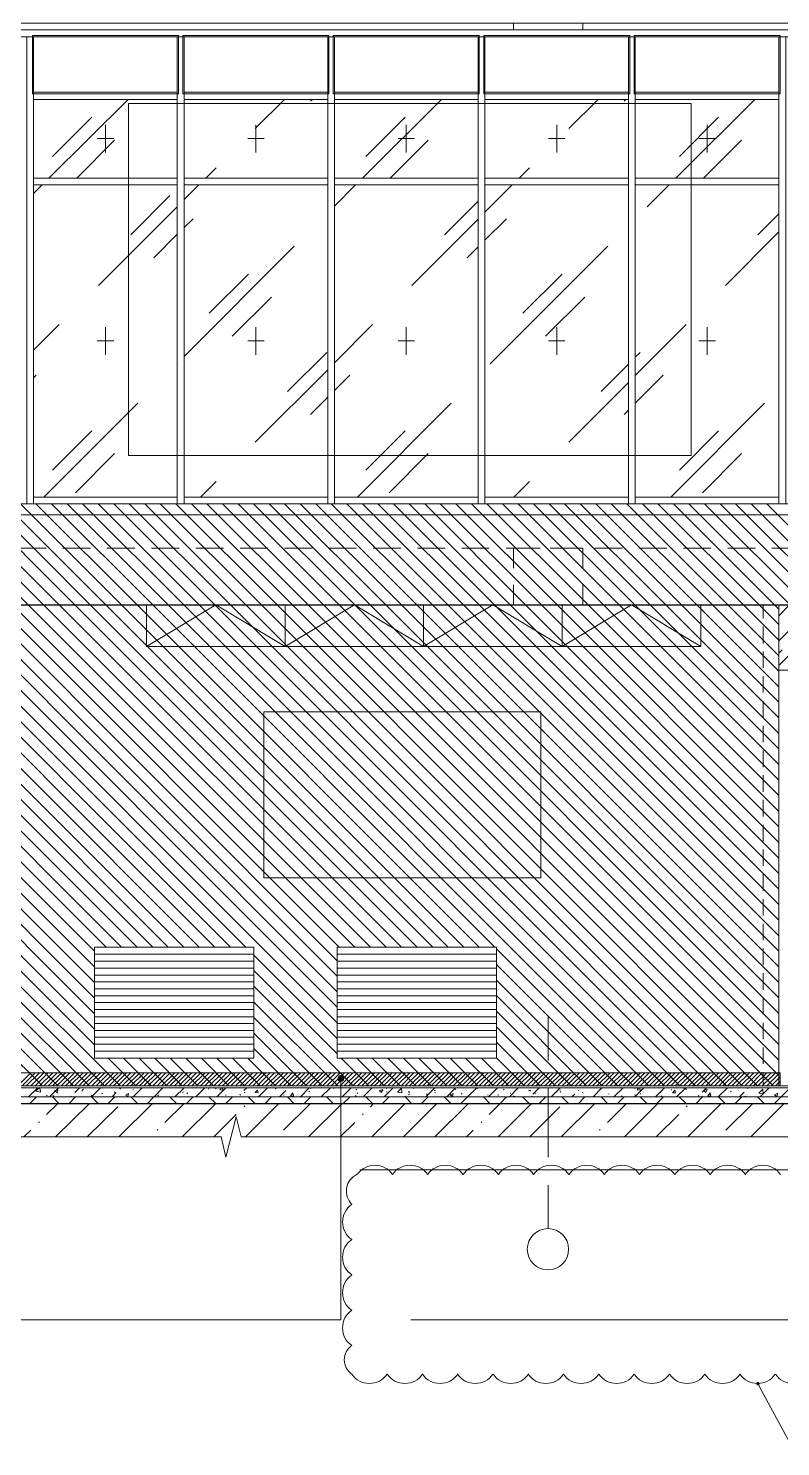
# Model space of a CAD drawing. Header units: millimetres. Extents: x -356862 to 418287, y 0 to 839748.
# Drawn here: x 345156 to 350587, y 790600 to 800837 of the extents above; entities that cross this region are included whole.
import ezdxf

# ---------------------------------------------------------------- set-up
doc = ezdxf.new("R2010")
doc.units = ezdxf.units.MM
doc.layers.add('PDF _Геометрия', color=7, linetype='Continuous', true_color=0xbababa)
doc.layers.add('PDF _Сплошная заливка', color=7, linetype='Continuous', true_color=0xf50000)

msp = doc.modelspace()

# ---------------------------------------------------------------- linework, layer by layer
at = {"layer": 'PDF _Геометрия', "color": 161, "lineweight": 9, "true_color": 0x7f9fff}
for points in [[(341520.9018, 801525.0828), (341520.9018, 800875.1836), (343508.7042, 800875.1836), (343508.7042, 797405.5264), (341520.9018, 797405.5264), (341520.9018, 796675.1836), (351991.2647, 796675.1836), (351991.2647, 798004.6191), (352061.1235, 798004.6191), (352061.1235, 800705.8288), (352061.1235, 801525.0828), (352061.1235, 804905.8288), (352061.1235, 805487.9861), (351760.5187, 805487.9861), (351760.5187, 801605.5264), (344008.3009, 801605.5264), (344008.3009, 805487.9861), (343508.7042, 805487.9861), (343508.7042, 801605.5264), (341520.9018, 801605.5264)], [(344008.3009, 800875.1836), (351760.5187, 800875.1836), (351760.5187, 797405.5264), (344008.3009, 797405.5264)], [(341408.7042, 793203.4094), (350572.9179, 793203.4094), (350572.9179, 796675.1836), (341408.7042, 796675.1836)], [(350572.9179, 796205.224), (351690.6598, 796205.224), (351690.6598, 796675.1836), (350572.9179, 796675.1836)]]:
    msp.add_lwpolyline(points, close=True, dxfattribs=at)
at = {"layer": 'PDF _Геометрия', "color": 7, "lineweight": 9}
for points in [[(351760.5187, 800875.1836), (351760.5187, 797325.0828), (351760.5187, 797405.5264), (344008.3009, 797405.5264), (344008.3009, 797325.0828), (351760.5187, 797325.0828)], [(348659.2082, 800875.1836), (348659.2082, 800826.4941)], [(349158.805, 800826.4941), (349158.805, 800875.1836)], [(348909.0066, 793387.5828), (348909.0066, 793705.1232)], [(348909.0066, 793288.0869), (348909.0066, 793288.0869)], [(348909.0066, 792688.9941), (348909.0066, 793188.5909)], [(348909.0066, 792587.3812), (348909.0066, 792587.3812)], [(348909.0066, 792172.4619), (348909.0066, 792487.8853)]]:
    msp.add_lwpolyline(points, dxfattribs=at)
at = {"layer": 'PDF _Геометрия', "color": 252, "lineweight": 5, "true_color": 0x989898}
for points in [[(345170.4985, 800826.4941), (346256.4864, 800826.4941), (347342.4743, 800826.4941), (348426.3453, 800826.4941), (349512.3332, 800826.4941), (350598.3211, 800826.4941), (351661.0227, 800826.4941), (351661.0227, 800775.6877), (350598.3211, 800775.6877), (349512.3332, 800775.6877), (348426.3453, 800775.6877), (347342.4743, 800775.6877), (346256.4864, 800775.6877), (345170.4985, 800775.6877), (344059.1074, 800775.6877), (344059.1074, 800826.4941)], [(345193.7848, 800350.1836), (345193.7848, 799729.9215), (345193.7848, 797405.5264), (345145.0953, 797405.5264), (345145.0953, 799729.9215), (345145.0953, 800350.1836), (345145.0953, 800775.6877), (345193.7848, 800775.6877)], [(346279.7727, 800350.1836), (346279.7727, 799729.9215), (346279.7727, 797405.5264), (346231.0832, 797405.5264), (346231.0832, 799729.9215), (346231.0832, 800350.1836), (346231.0832, 800775.6877), (346279.7727, 800775.6877)], [(347365.7606, 800350.1836), (347365.7606, 799729.9215), (347365.7606, 797405.5264), (347317.0711, 797405.5264), (347317.0711, 799729.9215), (347317.0711, 800350.1836), (347317.0711, 800775.6877), (347365.7606, 800775.6877)], [(348451.7485, 800350.1836), (348451.7485, 799729.9215), (348451.7485, 797405.5264), (348403.059, 797405.5264), (348403.059, 799729.9215), (348403.059, 800350.1836), (348403.059, 800775.6877), (348451.7485, 800775.6877)], [(349537.7364, 800350.1836), (349537.7364, 799729.9215), (349537.7364, 797405.5264), (349489.0469, 797405.5264), (349489.0469, 799729.9215), (349489.0469, 800350.1836), (349489.0469, 800775.6877), (349537.7364, 800775.6877)], [(350623.7243, 800350.1836), (350623.7243, 799729.9215), (350623.7243, 797405.5264), (350575.0348, 797405.5264), (350575.0348, 799729.9215), (350575.0348, 800350.1836), (350575.0348, 800775.6877), (350623.7243, 800775.6877)], [(346231.0832, 800375.5869), (346231.0832, 800324.7804), (345193.7848, 800324.7804), (345193.7848, 800375.5869)], [(347317.0711, 800375.5869), (347317.0711, 800324.7804), (346279.7727, 800324.7804), (346279.7727, 800375.5869)], [(348403.059, 800375.5869), (348403.059, 800324.7804), (347365.7606, 800324.7804), (347365.7606, 800375.5869)], [(349489.0469, 800375.5869), (349489.0469, 800324.7804), (348451.7485, 800324.7804), (348451.7485, 800375.5869)], [(350575.0348, 800375.5869), (350575.0348, 800324.7804), (349537.7364, 800324.7804), (349537.7364, 800375.5869)], [(346231.0832, 799755.3248), (346231.0832, 799706.6353), (345193.7848, 799706.6353), (345193.7848, 799755.3248)], [(347317.0711, 799755.3248), (347317.0711, 799706.6353), (346279.7727, 799706.6353), (346279.7727, 799755.3248)], [(348403.059, 799755.3248), (348403.059, 799706.6353), (347365.7606, 799706.6353), (347365.7606, 799755.3248)], [(349489.0469, 799755.3248), (349489.0469, 799706.6353), (348451.7485, 799706.6353), (348451.7485, 799755.3248)], [(350575.0348, 799755.3248), (350575.0348, 799706.6353), (349537.7364, 799706.6353), (349537.7364, 799755.3248)], [(345193.7848, 797405.5264), (345193.7848, 797454.2159), (346231.0832, 797454.2159), (346231.0832, 797405.5264)], [(346279.7727, 797405.5264), (346279.7727, 797454.2159), (347317.0711, 797454.2159), (347317.0711, 797405.5264)], [(347365.7606, 797405.5264), (347365.7606, 797454.2159), (348403.059, 797454.2159), (348403.059, 797405.5264)], [(348451.7485, 797405.5264), (348451.7485, 797454.2159), (349489.0469, 797454.2159), (349489.0469, 797405.5264)], [(349537.7364, 797405.5264), (349537.7364, 797454.2159), (350575.0348, 797454.2159), (350575.0348, 797405.5264)]]:
    msp.add_lwpolyline(points, close=True, dxfattribs=at)
at = {"layer": 'PDF _Геометрия', "color": 7, "lineweight": 5}
for points in [[(345185.3171, 800365.0022), (346239.5509, 800365.0022), (346239.5509, 800786.2724), (345185.3171, 800786.2724)], [(346271.305, 800365.0022), (347325.5388, 800365.0022), (347325.5388, 800786.2724), (346271.305, 800786.2724)], [(347357.2929, 800365.0022), (348411.5268, 800365.0022), (348411.5268, 800786.2724), (347357.2929, 800786.2724)], [(348443.2808, 800365.0022), (349497.5147, 800365.0022), (349497.5147, 800786.2724), (348443.2808, 800786.2724)], [(349529.2687, 800365.0022), (350583.5026, 800365.0022), (350583.5026, 800786.2724), (349529.2687, 800786.2724)], [(346783.6034, 794204.7199), (346783.6034, 793404.5183), (345634.1074, 793404.5183), (345634.1074, 794204.7199)], [(348534.309, 794204.7199), (347384.813, 794204.7199), (347384.813, 793404.5183), (348534.309, 793404.5183)]]:
    msp.add_lwpolyline(points, close=True, dxfattribs=at)
at = {"layer": 'PDF _Геометрия', "color": 254, "lineweight": 5, "true_color": 0xdcdcdc}
for points in [[(345303.8655, 799755.3248), (345875.438, 800324.7804)], [(346792.0711, 800113.0869), (347005.8816, 800324.7804)], [(347192.1719, 800312.0788), (347206.9905, 800324.7804)], [(347566.8695, 799755.3248), (348138.4421, 800324.7804)], [(349057.1921, 800113.0869), (349268.8856, 800324.7804)], [(349457.2929, 800312.0788), (349469.9945, 800324.7804)], [(349829.8735, 799755.3248), (350401.4461, 800324.7804)], [(345329.2687, 799911.978), (345612.938, 800195.6474)], [(347592.2727, 799911.978), (347875.9421, 800195.6474)], [(349857.3937, 799911.978), (350138.9461, 800195.6474)], [(345712.434, 800140.607), (345712.434, 799941.6151)], [(346798.4219, 800140.607), (346798.4219, 799941.6151)], [(347884.4098, 800140.607), (347884.4098, 799941.6151)], [(348970.3977, 800140.607), (348970.3977, 799941.6151)], [(350056.3856, 800140.607), (350056.3856, 799941.6151)], [(345504.9743, 799755.3248), (345778.059, 800030.5264)], [(345653.1598, 800041.1111), (345771.7082, 800041.1111)], [(346739.1477, 800041.1111), (346857.6961, 800041.1111)], [(347767.9784, 799755.3248), (348041.063, 800030.5264)], [(347825.1356, 800041.1111), (347943.684, 800041.1111)], [(348911.1235, 800041.1111), (349029.6719, 800041.1111)], [(349997.1114, 800041.1111), (350115.6598, 800041.1111)], [(350030.9824, 799755.3248), (350304.0671, 800030.5264)], [(346436.4259, 799755.3248), (346510.5187, 799829.4175)], [(348699.43, 799755.3248), (348773.5227, 799829.4175)], [(345193.7848, 799645.2441), (345255.1759, 799706.6353)], [(346279.7727, 799600.7885), (346385.6195, 799706.6353)], [(347365.7606, 799554.2159), (347518.18, 799706.6353)], [(348451.7485, 799509.7603), (348648.6235, 799706.6353)], [(349622.4138, 799547.8651), (349781.184, 799706.6353)], [(345661.6276, 798980.5264), (346231.0832, 799549.982)], [(345896.6074, 799346.7562), (346178.1598, 799630.4256)], [(348159.6114, 799346.7562), (348403.059, 799590.2038)], [(346279.7727, 799399.6796), (346345.3977, 799463.1877)], [(347924.6316, 798980.5264), (348403.059, 799458.9538)], [(348451.7485, 799308.6514), (348608.4018, 799463.1877)], [(350422.6155, 799346.7562), (350575.0348, 799499.1756)], [(346061.7284, 799181.6353), (346231.0832, 799350.9901)], [(350187.6356, 798980.5264), (350575.0348, 799367.9256)], [(346279.7727, 798468.228), (347075.7405, 799264.1957)], [(348324.7324, 799181.6353), (348403.059, 799259.9619)], [(348489.8534, 798415.3046), (349338.7445, 799264.1957)], [(346461.8292, 798781.5344), (346745.4985, 799063.0869)], [(348724.8332, 798781.5344), (349008.5026, 799063.0869)], [(346626.9501, 798616.4135), (346910.6195, 798897.9659)], [(348889.9542, 798616.4135), (349173.6235, 798897.9659)], [(345193.7848, 798514.8006), (345377.9582, 798698.974)], [(345712.434, 798679.9215), (345712.434, 798480.9296)], [(346798.4219, 798679.9215), (346798.4219, 798480.9296)], [(347365.7606, 798423.7724), (347640.9622, 798698.974)], [(347884.4098, 798679.9215), (347884.4098, 798480.9296)], [(348970.3977, 798679.9215), (348970.3977, 798480.9296)], [(349537.7364, 798330.6272), (349903.9663, 798698.974)], [(350056.3856, 798679.9215), (350056.3856, 798480.9296)], [(345653.1598, 798580.4256), (345771.7082, 798580.4256)], [(346739.1477, 798580.4256), (346857.6961, 798580.4256)], [(347825.1356, 798580.4256), (347943.684, 798580.4256)], [(348911.1235, 798580.4256), (349029.6719, 798580.4256)], [(349997.1114, 798580.4256), (350115.6598, 798580.4256)], [(347027.0509, 798216.3127), (347310.7203, 798497.8651)], [(349537.7364, 798463.9941), (349573.7243, 798497.8651)], [(345193.7848, 798313.6917), (345212.8372, 798332.7441)], [(346226.8493, 798415.3046), (346231.0832, 798419.5385)], [(346792.0711, 797850.0828), (347317.0711, 798372.9659)], [(347365.7606, 798222.6635), (347475.8413, 798332.7441)], [(349290.055, 798216.3127), (349489.0469, 798413.1877)], [(349537.7364, 798131.6353), (349738.8453, 798332.7441)], [(349057.1921, 797850.0828), (349489.0469, 798281.9377)], [(345267.8776, 797454.2159), (345945.2969, 798131.6353)], [(347192.1719, 798049.0748), (347317.0711, 798173.974)], [(347530.8816, 797454.2159), (348208.3009, 798131.6353)], [(349793.8856, 797454.2159), (350471.305, 798131.6353)], [(349457.2929, 798049.0748), (349489.0469, 798080.8288)], [(345329.2687, 797648.974), (345612.938, 797932.6433)], [(347592.2727, 797648.974), (347875.9421, 797932.6433)], [(349857.3937, 797648.974), (350138.9461, 797932.6433)], [(345496.5066, 797483.853), (345778.059, 797767.5224)], [(347759.5106, 797483.853), (348041.063, 797767.5224)], [(350022.5147, 797483.853), (350304.0671, 797767.5224)], [(346398.3211, 797454.2159), (346510.5187, 797566.4135)], [(348661.3251, 797454.2159), (348773.5227, 797566.4135)], [(350572.9179, 796596.857), (350651.2445, 796675.1836)], [(350572.9179, 796416.9175), (350831.184, 796675.1836)], [(350572.9179, 796236.978), (351011.1235, 796675.1836)], [(350572.9179, 796505.8288), (350575.0348, 796507.9457)], [(350572.9179, 796328.0062), (350598.3211, 796351.2925)]]:
    msp.add_lwpolyline(points, dxfattribs=at)
at = {"layer": 'PDF _Геометрия', "color": 252, "lineweight": 18, "true_color": 0x989898}
for points in [[(349939.9542, 797754.8207), (345879.6719, 797754.8207), (345879.6719, 800295.1433), (349939.9542, 800295.1433)], [(346008.805, 796675.1836), (348009.309, 796675.1836), (348009.309, 796374.5788), (346008.805, 796374.5788)], [(348009.309, 796675.1836), (350009.813, 796675.1836), (350009.813, 796374.5788), (348009.309, 796374.5788)], [(346855.5792, 795904.6191), (348856.0832, 795904.6191), (348856.0832, 794704.3167), (346855.5792, 794704.3167)]]:
    msp.add_lwpolyline(points, close=True, dxfattribs=at)
at = {"layer": 'PDF _Геометрия', "color": 161, "lineweight": 9, "true_color": 0x7f9fff}
for points in [[(347384.813, 793995.1433), (344704.7727, 796675.1836), (343508.7042, 797871.2522)], [(347384.813, 793882.9457), (344592.5751, 796675.1836), (343508.7042, 797759.0546)], [(347384.813, 793770.7482), (344480.3776, 796675.1836), (343508.7042, 797646.857)], [(347384.813, 793658.5506), (344368.18, 796675.1836), (343508.7042, 797534.6594)], [(345634.1074, 793611.978), (342570.9018, 796675.1836), (341842.6759, 797405.5264)], [(345634.1074, 793724.1756), (342685.2163, 796675.1836), (341954.8735, 797405.5264)], [(345634.1074, 793836.3732), (342797.4138, 796675.1836), (342067.0711, 797405.5264)], [(345634.1074, 793950.6877), (342909.6114, 796675.1836), (342179.2687, 797405.5264)], [(345634.1074, 794062.8853), (343021.809, 796675.1836), (342291.4663, 797405.5264)], [(345634.1074, 794175.0828), (343134.0066, 796675.1836), (342403.6638, 797405.5264)], [(345716.6679, 794204.7199), (343246.2042, 796675.1836), (342515.8614, 797405.5264)], [(345828.8655, 794204.7199), (343358.4018, 796675.1836), (342628.059, 797405.5264)], [(345941.063, 794204.7199), (343470.5993, 796675.1836), (342740.2566, 797405.5264)], [(346053.2606, 794204.7199), (343582.7969, 796675.1836), (342852.4542, 797405.5264)], [(346165.4582, 794204.7199), (343694.9945, 796675.1836), (342964.6518, 797405.5264)], [(346277.6558, 794204.7199), (343807.1921, 796675.1836), (343076.8493, 797405.5264)], [(346389.8534, 794204.7199), (343919.3897, 796675.1836), (343189.0469, 797405.5264)], [(346502.0509, 794204.7199), (344031.5872, 796675.1836), (343301.2445, 797405.5264)], [(346614.2485, 794204.7199), (344143.7848, 796675.1836), (343413.4421, 797405.5264)], [(346726.4461, 794204.7199), (344255.9824, 796675.1836), (343508.7042, 797422.4619)], [(347384.813, 794107.3409), (344816.9703, 796675.1836), (344086.6276, 797405.5264)], [(347399.6316, 794204.7199), (344929.1679, 796675.1836), (344198.8251, 797405.5264)], [(347511.8292, 794204.7199), (345041.3655, 796675.1836), (344311.0227, 797405.5264)], [(347626.1437, 794204.7199), (345153.563, 796675.1836), (344423.2203, 797405.5264)], [(347738.3413, 794204.7199), (345265.7606, 796675.1836), (344535.4179, 797405.5264)], [(347850.5388, 794204.7199), (345377.9582, 796675.1836), (344647.6155, 797405.5264)], [(347962.7364, 794204.7199), (345490.1558, 796675.1836), (344761.93, 797405.5264)], [(348074.934, 794204.7199), (345602.3534, 796675.1836), (344874.1276, 797405.5264)], [(348187.1316, 794204.7199), (345714.5509, 796675.1836), (344986.3251, 797405.5264)], [(348299.3292, 794204.7199), (345828.8655, 796675.1836), (345098.5227, 797405.5264)], [(348411.5268, 794204.7199), (345941.063, 796675.1836), (345210.7203, 797405.5264)], [(348523.7243, 794204.7199), (346053.2606, 796675.1836), (345322.9179, 797405.5264)], [(349635.1155, 793203.4094), (346165.4582, 796675.1836), (345435.1155, 797405.5264)], [(349747.313, 793203.4094), (346277.6558, 796675.1836), (345547.313, 797405.5264)], [(349859.5106, 793203.4094), (346389.8534, 796675.1836), (345659.5106, 797405.5264)], [(349971.7082, 793203.4094), (346502.0509, 796675.1836), (345771.7082, 797405.5264)], [(350083.9058, 793203.4094), (346614.2485, 796675.1836), (345883.9058, 797405.5264)], [(350196.1034, 793203.4094), (346726.4461, 796675.1836), (345996.1034, 797405.5264)], [(350308.3009, 793203.4094), (346838.6437, 796675.1836), (346108.3009, 797405.5264)], [(350420.4985, 793203.4094), (346950.8413, 796675.1836), (346220.4985, 797405.5264)], [(350532.6961, 793203.4094), (347063.0388, 796675.1836), (346332.6961, 797405.5264)], [(350572.9179, 793277.5022), (347175.2364, 796675.1836), (346444.8937, 797405.5264)], [(350572.9179, 793389.6998), (347287.434, 796675.1836), (346557.0913, 797405.5264)], [(350572.9179, 793501.8974), (347399.6316, 796675.1836), (346669.2888, 797405.5264)], [(350572.9179, 793614.0949), (347511.8292, 796675.1836), (346781.4864, 797405.5264)], [(350572.9179, 793726.2925), (347624.0268, 796675.1836), (346893.684, 797405.5264)], [(350572.9179, 793838.4901), (347736.2243, 796675.1836), (347005.8816, 797405.5264)], [(350572.9179, 793950.6877), (347848.4219, 796675.1836), (347118.0792, 797405.5264)], [(350572.9179, 794062.8853), (347960.6195, 796675.1836), (347230.2768, 797405.5264)], [(350572.9179, 794175.0828), (348072.8171, 796675.1836), (347342.4743, 797405.5264)], [(350572.9179, 794287.2804), (348185.0147, 796675.1836), (347454.6719, 797405.5264)], [(350572.9179, 794399.478), (348297.2122, 796675.1836), (347566.8695, 797405.5264)], [(350572.9179, 794511.6756), (348409.4098, 796675.1836), (347679.0671, 797405.5264)], [(350572.9179, 794623.8732), (348521.6074, 796675.1836), (347791.2647, 797405.5264)], [(350572.9179, 794736.0707), (348633.805, 796675.1836), (347905.5792, 797405.5264)], [(350572.9179, 794848.2683), (348746.0026, 796675.1836), (348017.7768, 797405.5264)], [(350572.9179, 794960.4659), (348860.3171, 796675.1836), (348129.9743, 797405.5264)], [(350572.9179, 795072.6635), (348972.5147, 796675.1836), (348242.1719, 797405.5264)], [(350572.9179, 795184.8611), (349084.7122, 796675.1836), (348354.3695, 797405.5264)], [(350572.9179, 795299.1756), (349196.9098, 796675.1836), (348466.5671, 797405.5264)], [(350572.9179, 795411.3732), (349309.1074, 796675.1836), (348578.7647, 797405.5264)], [(350572.9179, 795523.5707), (349421.305, 796675.1836), (348690.9622, 797405.5264)], [(350572.9179, 795635.7683), (349533.5026, 796675.1836), (348803.1598, 797405.5264)], [(350572.9179, 795747.9659), (349645.7001, 796675.1836), (348915.3574, 797405.5264)], [(350572.9179, 795860.1635), (349757.8977, 796675.1836), (349027.555, 797405.5264)], [(350572.9179, 795972.3611), (349870.0953, 796675.1836), (349139.7526, 797405.5264)], [(350572.9179, 796084.5586), (349982.2929, 796675.1836), (349251.9501, 797405.5264)], [(350572.9179, 796196.7562), (350094.4905, 796675.1836), (349364.1477, 797405.5264)], [(350572.9179, 796308.9538), (350206.688, 796675.1836), (349476.3453, 797405.5264)], [(350572.9179, 796421.1514), (350318.8856, 796675.1836), (349588.5429, 797405.5264)], [(350572.9179, 796533.349), (350431.0832, 796675.1836), (349700.7405, 797405.5264)], [(350572.9179, 796645.5465), (350543.2808, 796675.1836), (349812.938, 797405.5264)], [(350655.4784, 796675.1836), (349925.1356, 797405.5264)], [(350767.6759, 796675.1836), (350037.3332, 797405.5264)], [(350879.8735, 796675.1836), (350149.5308, 797405.5264)], [(350992.0711, 796675.1836), (350261.7284, 797405.5264)], [(351104.2687, 796675.1836), (350373.9259, 797405.5264)], [(351216.4663, 796675.1836), (350486.1235, 797405.5264)], [(345634.1074, 793499.7804), (344984.2082, 794149.6796)], [(347384.813, 793546.353), (346783.6034, 794147.5627)], [(349522.9179, 793203.4094), (348534.309, 794192.0183)], [(345818.2808, 793203.4094), (344984.2082, 794037.482)], [(347384.813, 793434.1554), (346783.6034, 794035.3651)], [(349410.7203, 793203.4094), (348534.309, 794079.8207)], [(345706.0832, 793203.4094), (344984.2082, 793925.2844)], [(347501.2445, 793203.4094), (346783.6034, 793923.1675)], [(349298.5227, 793203.4094), (348534.309, 793967.6232)], [(349186.3251, 793203.4094), (348534.309, 793855.4256)], [(345593.8856, 793203.4094), (344984.2082, 793813.0869)], [(347389.0469, 793203.4094), (346783.6034, 793808.853)], [(349074.1276, 793203.4094), (348534.309, 793743.228)], [(345481.688, 793203.4094), (344984.2082, 793700.8893)], [(347276.8493, 793203.4094), (346783.6034, 793696.6554)], [(348961.93, 793203.4094), (348534.309, 793631.0304)], [(345369.4905, 793203.4094), (344984.2082, 793588.6917)], [(347164.6518, 793203.4094), (346783.6034, 793584.4578)], [(348849.7324, 793203.4094), (348534.309, 793518.8328)], [(345257.2929, 793203.4094), (344984.2082, 793476.4941)], [(347052.4542, 793203.4094), (346783.6034, 793472.2603)], [(348737.5348, 793203.4094), (348534.309, 793406.6353)], [(345930.4784, 793203.4094), (345731.4864, 793404.5183)], [(346042.6759, 793203.4094), (345843.684, 793404.5183)], [(346154.8735, 793203.4094), (345955.8816, 793404.5183)], [(346267.0711, 793203.4094), (346068.0792, 793404.5183)], [(346379.2687, 793203.4094), (346180.2768, 793404.5183)], [(346491.4663, 793203.4094), (346292.4743, 793404.5183)], [(346603.6638, 793203.4094), (346404.6719, 793404.5183)], [(346715.8614, 793203.4094), (346516.8695, 793404.5183)], [(346828.059, 793203.4094), (346629.0671, 793404.5183)], [(346940.2566, 793203.4094), (346741.2647, 793404.5183)], [(347613.4421, 793203.4094), (347414.4501, 793404.5183)], [(347725.6397, 793203.4094), (347526.6477, 793404.5183)], [(347839.9542, 793203.4094), (347638.8453, 793404.5183)], [(347952.1518, 793203.4094), (347751.0429, 793404.5183)], [(348064.3493, 793203.4094), (347863.2405, 793404.5183)], [(348176.5469, 793203.4094), (347975.438, 793404.5183)], [(348288.7445, 793203.4094), (348087.6356, 793404.5183)], [(348400.9421, 793203.4094), (348199.8332, 793404.5183)], [(348513.1397, 793203.4094), (348312.0308, 793404.5183)], [(348625.3372, 793203.4094), (348426.3453, 793404.5183)]]:
    msp.add_lwpolyline(points, dxfattribs=at)
at = {"layer": 'PDF _Геометрия', "color": 7, "lineweight": 5}
for points in [[(345083.7042, 797085.8691), (345284.813, 797085.8691)], [(345403.3614, 797085.8691), (345604.4703, 797085.8691)], [(345723.0187, 797085.8691), (345924.1276, 797085.8691)], [(346044.7929, 797085.8691), (346243.7848, 797085.8691)], [(346364.4501, 797085.8691), (346563.4421, 797085.8691)], [(346684.1074, 797085.8691), (346885.2163, 797085.8691)], [(347003.7647, 797085.8691), (347204.8735, 797085.8691)], [(347323.4219, 797085.8691), (347524.5308, 797085.8691)], [(347645.1961, 797085.8691), (347844.188, 797085.8691)], [(347964.8534, 797085.8691), (348163.8453, 797085.8691)], [(348284.5106, 797085.8691), (348483.5026, 797085.8691)], [(348604.1679, 797085.8691), (348805.2768, 797085.8691)], [(348659.2082, 796939.8006), (348659.2082, 797085.8691), (348849.7324, 797085.8691)], [(348923.8251, 797085.8691), (349124.934, 797085.8691)], [(348970.3977, 797085.8691), (349158.805, 797085.8691), (349158.805, 796939.8006)], [(349245.5993, 797085.8691), (349444.5913, 797085.8691)], [(349565.2566, 797085.8691), (349764.2485, 797085.8691)], [(349884.9138, 797085.8691), (350083.9058, 797085.8691)], [(350204.5711, 797085.8691), (350405.68, 797085.8691)], [(350524.2284, 797085.8691), (350725.3372, 797085.8691)], [(348849.7324, 796675.1836), (348659.2082, 796675.1836), (348659.2082, 796819.1353)], [(349158.805, 796819.1353), (349158.805, 796675.1836), (348970.3977, 796675.1836)], [(351760.5187, 796675.1836), (341408.7042, 796675.1836), (341408.7042, 796624.3772)], [(350460.7203, 796577.8046), (350460.7203, 796675.1836)], [(350460.7203, 796397.8651), (350460.7203, 796518.5304)], [(350460.7203, 796220.0425), (350460.7203, 796338.5909)], [(350460.7203, 796042.2199), (350460.7203, 796160.7683)], [(350460.7203, 795862.2804), (350460.7203, 795980.8288)], [(350460.7203, 795684.4578), (350460.7203, 795803.0062)], [(350460.7203, 795504.5183), (350460.7203, 795625.1836)], [(350460.7203, 795326.6957), (350460.7203, 795445.2441)], [(350460.7203, 795148.8732), (350460.7203, 795267.4215)], [(350460.7203, 794968.9336), (350460.7203, 795087.482)], [(350460.7203, 794791.1111), (350460.7203, 794909.6594)], [(350460.7203, 794611.1715), (350460.7203, 794731.8369)], [(350460.7203, 794433.349), (350460.7203, 794551.8974)], [(350460.7203, 794255.5264), (350460.7203, 794374.0748)], [(345634.1074, 794153.9135), (346783.6034, 794153.9135)], [(347384.813, 794153.9135), (348534.309, 794153.9135)], [(350460.7203, 794075.5869), (350460.7203, 794196.2522)], [(345634.1074, 794103.107), (346783.6034, 794103.107)], [(345634.1074, 794054.4175), (346783.6034, 794054.4175)], [(347384.813, 794103.107), (348534.309, 794103.107)], [(347384.813, 794054.4175), (348534.309, 794054.4175)], [(345634.1074, 794003.6111), (346783.6034, 794003.6111)], [(345634.1074, 793954.9215), (346783.6034, 793954.9215)], [(347384.813, 794003.6111), (348534.309, 794003.6111)], [(347384.813, 793954.9215), (348534.309, 793954.9215)], [(350460.7203, 793897.7643), (350460.7203, 794016.3127)], [(345634.1074, 793904.1151), (346783.6034, 793904.1151)], [(345634.1074, 793853.3086), (346783.6034, 793853.3086)], [(347384.813, 793904.1151), (348534.309, 793904.1151)], [(347384.813, 793853.3086), (348534.309, 793853.3086)], [(350460.7203, 793719.9417), (350460.7203, 793838.4901)], [(345634.1074, 793804.6191), (346783.6034, 793804.6191)], [(345634.1074, 793753.8127), (346783.6034, 793753.8127)], [(347384.813, 793804.6191), (348534.309, 793804.6191)], [(347384.813, 793753.8127), (348534.309, 793753.8127)], [(345634.1074, 793703.0062), (346783.6034, 793703.0062)], [(345634.1074, 793654.3167), (346783.6034, 793654.3167)], [(347384.813, 793703.0062), (348534.309, 793703.0062)], [(347384.813, 793654.3167), (348534.309, 793654.3167)], [(350460.7203, 793540.0022), (350460.7203, 793658.5506)], [(345634.1074, 793603.5103), (346783.6034, 793603.5103)], [(345634.1074, 793554.8207), (346783.6034, 793554.8207)], [(347384.813, 793603.5103), (348534.309, 793603.5103)], [(347384.813, 793554.8207), (348534.309, 793554.8207)], [(345634.1074, 793504.0143), (346783.6034, 793504.0143)], [(345634.1074, 793453.2078), (346783.6034, 793453.2078)], [(347384.813, 793504.0143), (348534.309, 793504.0143)], [(347384.813, 793453.2078), (348534.309, 793453.2078)], [(350460.7203, 793362.1796), (350460.7203, 793480.728)], [(352560.7203, 793074.2764), (352560.7203, 793203.4094), (340221.1034, 793203.4094)], [(350460.7203, 793203.4094), (350460.7203, 793302.9054)], [(352560.7203, 793188.5909), (340221.1034, 793188.5909)], [(352560.7203, 793125.0828), (340221.1034, 793125.0828)], [(353104.7727, 792835.0627), (353017.9784, 792835.0627), (346692.5751, 792835.0627), (346656.5872, 792979.0143), (346582.4945, 792688.9941), (346546.5066, 792835.0627), (340221.1034, 792835.0627), (340134.309, 792835.0627)]]:
    msp.add_lwpolyline(points, dxfattribs=at)
at = {"layer": 'PDF _Геометрия', "color": 161, "lineweight": 30, "true_color": 0x7f9fff}
msp.add_lwpolyline([(341508.2001, 796675.1836), (351948.9259, 796675.1836)], dxfattribs=at)
at = {"layer": 'PDF _Геометрия', "color": 252, "lineweight": 18, "true_color": 0x989898}
for points in [[(346008.805, 796374.5788), (346508.4018, 796675.1836), (347010.1155, 796374.5788), (347509.7122, 796675.1836), (348009.309, 796374.5788), (348508.9058, 796675.1836), (349010.6195, 796374.5788), (349510.2163, 796675.1836), (350009.813, 796374.5788)], [(347010.1155, 796675.1836), (347010.1155, 796374.5788)], [(349010.6195, 796675.1836), (349010.6195, 796374.5788)]]:
    msp.add_lwpolyline(points, dxfattribs=at)
at = {"layer": 'PDF _Геометрия', "color": 251, "lineweight": 20, "true_color": 0x545454}
for points in [[(350966.6679, 796251.7965), (350966.6679, 796226.3933), (350951.8493, 792597.9659), (350858.7042, 792597.9659), (347547.8171, 792597.9659)], [(352196.6074, 793605.6272), (352190.2566, 793580.224), (351716.063, 791514.0949), (351625.0348, 791514.0949), (347916.1638, 791514.0949)], [(347412.3332, 793233.0465), (347412.3332, 793207.6433), (347412.3332, 791514.0949), (347319.188, 791514.0949), (343493.8856, 791514.0949)]]:
    msp.add_lwpolyline(points, dxfattribs=at)
at = {"layer": 'PDF _Геометрия', "color": 171, "lineweight": 20, "true_color": 0x7f7fff}
for points in [[(345634.1074, 794204.7199), (346783.6034, 794204.7199), (346783.6034, 793404.5183), (345634.1074, 793404.5183)], [(347384.813, 794204.7199), (348534.309, 794204.7199), (348534.309, 793404.5183), (347384.813, 793404.5183)]]:
    msp.add_lwpolyline(points, close=True, dxfattribs=at)
at = {"layer": 'PDF _Геометрия', "color": 84, "lineweight": 20, "true_color": 0x269900}
msp.add_lwpolyline([(341408.7042, 793203.4094), (350583.5026, 793203.4094), (350583.5026, 793298.6715), (341408.7042, 793298.6715)], close=True, dxfattribs=at)
for points in [[(345079.4703, 793203.4094), (345174.7324, 793298.6715)], [(345111.2243, 793203.4094), (345204.3695, 793298.6715)], [(345140.8614, 793203.4094), (345236.1235, 793298.6715)], [(345172.6155, 793203.4094), (345267.8776, 793298.6715)], [(345204.3695, 793203.4094), (345299.6316, 793298.6715)], [(345236.1235, 793203.4094), (345331.3856, 793298.6715)], [(345267.8776, 793203.4094), (345363.1397, 793298.6715)], [(345299.6316, 793203.4094), (345394.8937, 793298.6715)], [(345329.2687, 793203.4094), (345424.5308, 793298.6715)], [(345361.0227, 793203.4094), (345456.2848, 793298.6715)], [(345392.7768, 793203.4094), (345488.0388, 793298.6715)], [(345424.5308, 793203.4094), (345519.7929, 793298.6715)], [(345456.2848, 793203.4094), (345551.5469, 793298.6715)], [(345488.0388, 793203.4094), (345583.3009, 793298.6715)], [(345519.7929, 793203.4094), (345612.938, 793298.6715)], [(345549.43, 793203.4094), (345644.6921, 793298.6715)], [(345581.184, 793203.4094), (345676.4461, 793298.6715)], [(345612.938, 793203.4094), (345708.2001, 793298.6715)], [(345644.6921, 793203.4094), (345739.9542, 793298.6715)], [(345676.4461, 793203.4094), (345771.7082, 793298.6715)], [(345708.2001, 793203.4094), (345803.4622, 793298.6715)], [(345739.9542, 793203.4094), (345833.0993, 793298.6715)], [(345769.5913, 793203.4094), (345864.8534, 793298.6715)], [(345801.3453, 793203.4094), (345896.6074, 793298.6715)], [(345833.0993, 793203.4094), (345928.3614, 793298.6715)], [(345864.8534, 793203.4094), (345960.1155, 793298.6715)], [(345896.6074, 793203.4094), (345991.8695, 793298.6715)], [(345928.3614, 793203.4094), (346023.6235, 793298.6715)], [(345957.9985, 793203.4094), (346053.2606, 793298.6715)], [(345989.7526, 793203.4094), (346085.0147, 793298.6715)], [(346021.5066, 793203.4094), (346116.7687, 793298.6715)], [(346053.2606, 793203.4094), (346148.5227, 793298.6715)], [(346085.0147, 793203.4094), (346180.2768, 793298.6715)], [(346116.7687, 793203.4094), (346212.0308, 793298.6715)], [(346148.5227, 793203.4094), (346241.6679, 793298.6715)], [(346178.1598, 793203.4094), (346273.4219, 793298.6715)], [(346209.9138, 793203.4094), (346305.1759, 793298.6715)], [(346241.6679, 793203.4094), (346336.93, 793298.6715)], [(346273.4219, 793203.4094), (346368.684, 793298.6715)], [(346305.1759, 793203.4094), (346400.438, 793298.6715)], [(346336.93, 793203.4094), (346432.1921, 793298.6715)], [(346368.684, 793203.4094), (346461.8292, 793298.6715)], [(346398.3211, 793203.4094), (346493.5832, 793298.6715)], [(346430.0751, 793203.4094), (346525.3372, 793298.6715)], [(346461.8292, 793203.4094), (346557.0913, 793298.6715)], [(346493.5832, 793203.4094), (346588.8453, 793298.6715)], [(346525.3372, 793203.4094), (346620.5993, 793298.6715)], [(346557.0913, 793203.4094), (346652.3534, 793298.6715)], [(346586.7284, 793203.4094), (346681.9905, 793298.6715)], [(346618.4824, 793203.4094), (346713.7445, 793298.6715)], [(346650.2364, 793203.4094), (346745.4985, 793298.6715)], [(346681.9905, 793203.4094), (346777.2526, 793298.6715)], [(346713.7445, 793203.4094), (346809.0066, 793298.6715)], [(346745.4985, 793203.4094), (346840.7606, 793298.6715)], [(346777.2526, 793203.4094), (346870.3977, 793298.6715)], [(346806.8897, 793203.4094), (346902.1518, 793298.6715)], [(346838.6437, 793203.4094), (346933.9058, 793298.6715)], [(346870.3977, 793203.4094), (346965.6598, 793298.6715)], [(346902.1518, 793203.4094), (346997.4138, 793298.6715)], [(346933.9058, 793203.4094), (347029.1679, 793298.6715)], [(346965.6598, 793203.4094), (347060.9219, 793298.6715)], [(346997.4138, 793203.4094), (347090.559, 793298.6715)], [(347027.0509, 793203.4094), (347122.313, 793298.6715)], [(347058.805, 793203.4094), (347154.0671, 793298.6715)], [(347090.559, 793203.4094), (347185.8211, 793298.6715)], [(347122.313, 793203.4094), (347217.5751, 793298.6715)], [(347154.0671, 793203.4094), (347249.3292, 793298.6715)], [(347185.8211, 793203.4094), (347281.0832, 793298.6715)], [(347215.4582, 793203.4094), (347310.7203, 793298.6715)], [(347247.2122, 793203.4094), (347342.4743, 793298.6715)], [(347278.9663, 793203.4094), (347374.2284, 793298.6715)], [(347310.7203, 793203.4094), (347405.9824, 793298.6715)], [(347342.4743, 793203.4094), (347437.7364, 793298.6715)], [(347374.2284, 793203.4094), (347469.4905, 793298.6715)], [(347405.9824, 793203.4094), (347499.1276, 793298.6715)], [(347435.6195, 793203.4094), (347530.8816, 793298.6715)], [(347467.3735, 793203.4094), (347562.6356, 793298.6715)], [(347499.1276, 793203.4094), (347594.3897, 793298.6715)], [(347530.8816, 793203.4094), (347626.1437, 793298.6715)], [(347562.6356, 793203.4094), (347657.8977, 793298.6715)], [(347594.3897, 793203.4094), (347689.6518, 793298.6715)], [(347626.1437, 793203.4094), (347719.2888, 793298.6715)], [(347655.7808, 793203.4094), (347751.0429, 793298.6715)], [(347687.5348, 793203.4094), (347782.7969, 793298.6715)], [(347719.2888, 793203.4094), (347814.5509, 793298.6715)], [(347751.0429, 793203.4094), (347846.305, 793298.6715)], [(347782.7969, 793203.4094), (347878.059, 793298.6715)], [(347814.5509, 793203.4094), (347909.813, 793298.6715)], [(347846.305, 793203.4094), (347939.4501, 793298.6715)], [(347875.9421, 793203.4094), (347971.2042, 793298.6715)], [(347907.6961, 793203.4094), (348002.9582, 793298.6715)], [(347939.4501, 793203.4094), (348034.7122, 793298.6715)], [(347971.2042, 793203.4094), (348066.4663, 793298.6715)], [(348002.9582, 793203.4094), (348098.2203, 793298.6715)], [(348034.7122, 793203.4094), (348127.8574, 793298.6715)], [(348064.3493, 793203.4094), (348159.6114, 793298.6715)], [(348096.1034, 793203.4094), (348191.3655, 793298.6715)], [(348127.8574, 793203.4094), (348223.1195, 793298.6715)], [(348159.6114, 793203.4094), (348254.8735, 793298.6715)], [(348191.3655, 793203.4094), (348286.6276, 793298.6715)], [(348223.1195, 793203.4094), (348318.3816, 793298.6715)], [(348254.8735, 793203.4094), (348348.0187, 793298.6715)], [(348284.5106, 793203.4094), (348379.7727, 793298.6715)], [(348316.2647, 793203.4094), (348411.5268, 793298.6715)], [(348348.0187, 793203.4094), (348443.2808, 793298.6715)], [(348379.7727, 793203.4094), (348475.0348, 793298.6715)], [(348411.5268, 793203.4094), (348506.7888, 793298.6715)], [(348443.2808, 793203.4094), (348538.5429, 793298.6715)], [(348475.0348, 793203.4094), (348568.18, 793298.6715)], [(348504.6719, 793203.4094), (348599.934, 793298.6715)], [(348536.4259, 793203.4094), (348631.688, 793298.6715)], [(348568.18, 793203.4094), (348663.4421, 793298.6715)], [(348599.934, 793203.4094), (348695.1961, 793298.6715)], [(348631.688, 793203.4094), (348726.9501, 793298.6715)], [(348663.4421, 793203.4094), (348756.5872, 793298.6715)], [(348693.0792, 793203.4094), (348788.3413, 793298.6715)], [(348724.8332, 793203.4094), (348820.0953, 793298.6715)], [(348756.5872, 793203.4094), (348851.8493, 793298.6715)], [(348788.3413, 793203.4094), (348883.6034, 793298.6715)], [(348820.0953, 793203.4094), (348915.3574, 793298.6715)], [(348851.8493, 793203.4094), (348947.1114, 793298.6715)], [(348883.6034, 793203.4094), (348976.7485, 793298.6715)], [(348913.2405, 793203.4094), (349008.5026, 793298.6715)], [(348944.9945, 793203.4094), (349040.2566, 793298.6715)], [(348976.7485, 793203.4094), (349072.0106, 793298.6715)], [(349008.5026, 793203.4094), (349103.7647, 793298.6715)], [(349040.2566, 793203.4094), (349135.5187, 793298.6715)], [(349072.0106, 793203.4094), (349167.2727, 793298.6715)], [(349103.7647, 793203.4094), (349196.9098, 793298.6715)], [(349133.4018, 793203.4094), (349228.6638, 793298.6715)], [(349165.1558, 793203.4094), (349260.4179, 793298.6715)], [(349196.9098, 793203.4094), (349292.1719, 793298.6715)], [(349228.6638, 793203.4094), (349323.9259, 793298.6715)], [(349260.4179, 793203.4094), (349355.68, 793298.6715)], [(349292.1719, 793203.4094), (349385.3171, 793298.6715)], [(349321.809, 793203.4094), (349417.0711, 793298.6715)], [(349353.563, 793203.4094), (349448.8251, 793298.6715)], [(349385.3171, 793203.4094), (349480.5792, 793298.6715)], [(349417.0711, 793203.4094), (349512.3332, 793298.6715)], [(349448.8251, 793203.4094), (349544.0872, 793298.6715)], [(349480.5792, 793203.4094), (349575.8413, 793298.6715)], [(349512.3332, 793203.4094), (349605.4784, 793298.6715)], [(349541.9703, 793203.4094), (349637.2324, 793298.6715)], [(349573.7243, 793203.4094), (349668.9864, 793298.6715)], [(349605.4784, 793203.4094), (349700.7405, 793298.6715)], [(349637.2324, 793203.4094), (349732.4945, 793298.6715)], [(349668.9864, 793203.4094), (349764.2485, 793298.6715)], [(349700.7405, 793203.4094), (349796.0026, 793298.6715)], [(349732.4945, 793203.4094), (349825.6397, 793298.6715)], [(349762.1316, 793203.4094), (349857.3937, 793298.6715)], [(349793.8856, 793203.4094), (349889.1477, 793298.6715)], [(349825.6397, 793203.4094), (349920.9018, 793298.6715)], [(349857.3937, 793203.4094), (349952.6558, 793298.6715)], [(349889.1477, 793203.4094), (349984.4098, 793298.6715)], [(349920.9018, 793203.4094), (350016.1638, 793298.6715)], [(349950.5388, 793203.4094), (350045.8009, 793298.6715)], [(349982.2929, 793203.4094), (350077.555, 793298.6715)], [(350014.0469, 793203.4094), (350109.309, 793298.6715)], [(350045.8009, 793203.4094), (350141.063, 793298.6715)], [(350077.555, 793203.4094), (350172.8171, 793298.6715)], [(350109.309, 793203.4094), (350204.5711, 793298.6715)], [(350141.063, 793203.4094), (350234.2082, 793298.6715)], [(350170.7001, 793203.4094), (350265.9622, 793298.6715)], [(350202.4542, 793203.4094), (350297.7163, 793298.6715)], [(350234.2082, 793203.4094), (350329.4703, 793298.6715)], [(350265.9622, 793203.4094), (350361.2243, 793298.6715)], [(350297.7163, 793203.4094), (350392.9784, 793298.6715)], [(350329.4703, 793203.4094), (350424.7324, 793298.6715)], [(350361.2243, 793203.4094), (350454.3695, 793298.6715)], [(350390.8614, 793203.4094), (350486.1235, 793298.6715)], [(350422.6155, 793203.4094), (350517.8776, 793298.6715)], [(350454.3695, 793203.4094), (350549.6316, 793298.6715)], [(350486.1235, 793203.4094), (350581.3856, 793298.6715)], [(350517.8776, 793203.4094), (350583.5026, 793269.0344)], [(350549.6316, 793203.4094), (350583.5026, 793237.2804)], [(350579.2687, 793203.4094), (350583.5026, 793207.6433)]]:
    msp.add_lwpolyline(points, dxfattribs=at)
at = {"layer": 'PDF _Геометрия', "color": 8, "lineweight": 9, "true_color": 0x808080}
for points in [[(345157.7969, 793125.0828), (345223.4219, 793188.5909)], [(345164.1477, 793074.2764), (345214.9542, 793125.0828)], [(345181.0832, 793125.0828), (345185.3171, 793127.1998)], [(345238.2405, 793188.5909), (345242.4743, 793158.9538), (345210.7203, 793165.3046), (345234.0066, 793188.5909)], [(345286.93, 793135.6675), (345291.1638, 793131.4336)], [(345308.0993, 793125.0828), (345373.7243, 793188.5909)], [(345377.9582, 793074.2764), (345329.2687, 793125.0828)], [(345333.5026, 793133.5506), (345339.8534, 793129.3167)], [(345363.1397, 793154.7199), (345344.0872, 793167.4215), (345369.4905, 793175.8893), (345361.0227, 793154.7199)], [(345365.2566, 793150.4861), (345369.4905, 793154.7199)], [(345447.8171, 793074.2764), (345496.5066, 793125.0828)], [(345460.5187, 793125.0828), (345464.7526, 793129.3167)], [(345477.4542, 793127.1998), (345479.5711, 793125.0828)], [(345490.1558, 793154.7199), (345524.0268, 793188.5909)], [(345540.9622, 793169.5385), (345547.313, 793165.3046)], [(345547.313, 793175.8893), (345553.6638, 793180.1232)], [(345606.5872, 793125.0828), (345617.1719, 793135.6675), (345619.2888, 793125.0828)], [(345661.6276, 793074.2764), (345610.8211, 793125.0828), (345676.4461, 793188.5909)], [(345684.9138, 793146.2522), (345693.3816, 793148.3691)], [(345729.3695, 793074.2764), (345780.1759, 793125.0828)], [(345761.1235, 793125.0828), (345790.7606, 793154.7199)], [(345775.9421, 793158.9538), (345782.2929, 793158.9538)], [(345816.1638, 793180.1232), (345820.3977, 793184.357)], [(345945.2969, 793074.2764), (345894.4905, 793125.0828)], [(345909.309, 793175.8893), (345915.6598, 793175.8893)], [(345911.4259, 793125.0828), (345977.0509, 793188.5909)], [(346013.0388, 793074.2764), (346061.7284, 793125.0828)], [(346063.8453, 793125.0828), (346127.3534, 793188.5909)], [(346089.2485, 793131.4336), (346095.5993, 793135.6675)], [(346226.8493, 793074.2764), (346178.1598, 793125.0828)], [(346214.1477, 793125.0828), (346279.7727, 793188.5909)], [(346269.188, 793154.7199), (346275.5388, 793158.9538)], [(346294.5913, 793074.2764), (346345.3977, 793125.0828)], [(346298.8251, 793152.603), (346305.1759, 793146.2522)], [(346364.4501, 793125.0828), (346430.0751, 793188.5909)], [(346455.4784, 793180.1232), (346459.7122, 793184.357)], [(346510.5187, 793074.2764), (346459.7122, 793125.0828)], [(346489.3493, 793125.0828), (346495.7001, 793125.0828)], [(346506.2848, 793186.474), (346512.6356, 793182.2401)], [(346516.8695, 793125.0828), (346580.3776, 793188.5909)], [(346557.0913, 793188.5909), (346559.2082, 793173.7724), (346538.0388, 793175.8893), (346550.7405, 793188.5909)], [(346578.2606, 793135.6675), (346584.6114, 793137.7844)], [(346578.2606, 793074.2764), (346629.0671, 793125.0828)], [(346681.9905, 793137.7844), (346686.2243, 793144.1353)], [(346711.6276, 793169.5385), (346732.7969, 793188.5909)], [(346713.7445, 793154.7199), (346720.0953, 793154.7199)], [(346794.188, 793074.2764), (346743.3816, 793125.0828)], [(346817.4743, 793125.0828), (346883.0993, 793188.5909)], [(346861.93, 793074.2764), (346910.6195, 793125.0828)], [(346938.1397, 793182.2401), (346944.4905, 793184.357)], [(346967.7768, 793125.0828), (347014.3493, 793169.5385)], [(346997.4138, 793135.6675), (347001.6477, 793139.9014)], [(347075.7405, 793074.2764), (347027.0509, 793125.0828)], [(347120.1961, 793125.0828), (347183.7042, 793188.5909)], [(347143.4824, 793074.2764), (347194.2888, 793125.0828)], [(347179.4703, 793161.0707), (347185.8211, 793165.3046)], [(347187.938, 793188.5909), (347194.2888, 793184.357), (347196.4058, 793188.5909)], [(347270.4985, 793125.0828), (347336.1235, 793188.5909)], [(347359.4098, 793074.2764), (347308.6034, 793125.0828)], [(347317.0711, 793125.0828), (347321.305, 793129.3167), (347321.305, 793125.0828)], [(347331.8897, 793188.5909), (347336.1235, 793184.357)], [(347359.4098, 793184.357), (347365.7606, 793188.5909)], [(347420.8009, 793125.0828), (347486.4259, 793188.5909)], [(347427.1518, 793074.2764), (347477.9582, 793125.0828)], [(347516.063, 793131.4336), (347522.4138, 793131.4336)], [(347520.2969, 793180.1232), (347526.6477, 793175.8893)], [(347528.7647, 793152.603), (347535.1155, 793148.3691)], [(347577.4542, 793129.3167), (347636.7284, 793188.5909)], [(347643.0792, 793074.2764), (347592.2727, 793125.0828)], [(347706.5872, 793156.8369), (347687.5348, 793167.4215), (347712.938, 793178.0062), (347704.4703, 793156.8369)], [(347710.8211, 793171.6554), (347717.1719, 793167.4215)], [(347710.8211, 793074.2764), (347759.5106, 793125.0828)], [(347723.5227, 793125.0828), (347789.1477, 793188.5909)], [(347736.2243, 793188.5909), (347742.5751, 793184.357)], [(347740.4582, 793161.0707), (347746.809, 793161.0707)], [(347850.5388, 793152.603), (347820.9018, 793158.9538), (347848.4219, 793186.474), (347852.6558, 793152.603)], [(347829.3695, 793173.7724), (347835.7203, 793173.7724)], [(347873.8251, 793125.0828), (347878.059, 793129.3167)], [(347924.6316, 793074.2764), (347875.9421, 793125.0828)], [(347901.3453, 793163.1877), (347905.5792, 793158.9538)], [(347901.3453, 793139.9014), (347907.6961, 793144.1353)], [(347903.4622, 793154.7199), (347909.813, 793158.9538)], [(347933.0993, 793184.357), (347939.4501, 793188.5909)], [(347992.3735, 793074.2764), (348043.18, 793125.0828)], [(348024.1276, 793125.0828), (348089.7526, 793188.5909)], [(348030.4784, 793146.2522), (348034.7122, 793142.0183)], [(348087.6356, 793167.4215), (348091.8695, 793171.6554)], [(348089.7526, 793154.7199), (348096.1034, 793152.603)], [(348208.3009, 793074.2764), (348157.4945, 793125.0828)], [(348176.5469, 793125.0828), (348235.8211, 793184.357)], [(348223.1195, 793125.0828), (348227.3534, 793127.1998), (348227.3534, 793125.0828)], [(348237.938, 793182.2401), (348242.1719, 793178.0062)], [(348276.0429, 793074.2764), (348326.8493, 793125.0828), (348392.4743, 793188.5909)], [(348280.2768, 793148.3691), (348286.6276, 793144.1353)], [(348394.5913, 793186.474), (348400.9421, 793184.357)], [(348489.8534, 793074.2764), (348441.1638, 793125.0828)], [(348470.8009, 793139.9014), (348475.0348, 793135.6675)], [(348477.1518, 793125.0828), (348542.7768, 793188.5909)], [(348481.3856, 792995.9498), (348559.7122, 793074.2764), (348608.4018, 793125.0828)], [(348542.7768, 793137.7844), (348551.2445, 793139.9014)], [(348585.1155, 793180.1232), (348591.4663, 793175.8893)], [(348629.5711, 793125.0828), (348693.0792, 793188.5909)], [(348631.688, 793125.0828), (348633.805, 793127.1998)], [(348633.805, 793150.4861), (348640.1558, 793150.4861)], [(348659.2082, 793131.4336), (348665.559, 793127.1998)], [(348773.5227, 793074.2764), (348722.7163, 793125.0828)], [(348767.1719, 793167.4215), (348773.5227, 793169.5385)], [(348775.6397, 793171.6554), (348779.8735, 793167.4215)], [(348788.3413, 793129.3167), (348792.5751, 793125.0828)], [(348798.9259, 793144.1353), (348843.3816, 793188.5909)], [(348811.6276, 793148.3691), (348817.9784, 793152.603)], [(348841.2647, 793074.2764), (348892.0711, 793125.0828)], [(348930.1759, 793125.0828), (348995.8009, 793188.5909)], [(348964.0469, 793163.1877), (348970.3977, 793158.9538)], [(348991.5671, 793171.6554), (348997.9179, 793175.8893)], [(348995.8009, 793163.1877), (349000.0348, 793158.9538)], [(349057.1921, 793074.2764), (349006.3856, 793125.0828)], [(349080.4784, 793125.0828), (349101.6477, 793144.1353)], [(349124.934, 793074.2764), (349173.6235, 793125.0828)], [(349127.0509, 793169.5385), (349131.2848, 793173.7724)], [(349154.5711, 793154.7199), (349160.9219, 793152.603)], [(349232.8977, 793125.0828), (349296.4058, 793188.5909)], [(349338.7445, 793074.2764), (349290.055, 793125.0828)], [(349345.0953, 793146.2522), (349349.3292, 793144.1353)], [(349383.2001, 793125.0828), (349448.8251, 793188.5909)], [(349406.4864, 793074.2764), (349457.2929, 793125.0828)], [(349436.1235, 793129.3167), (349442.4743, 793129.3167)], [(349531.3856, 793188.5909), (349537.7364, 793184.357), (349539.8534, 793188.5909)], [(349533.5026, 793125.0828), (349599.1276, 793188.5909)], [(349533.5026, 793139.9014), (349539.8534, 793135.6675)], [(349533.5026, 793127.1998), (349539.8534, 793131.4336)], [(349569.4905, 793188.5909), (349571.6074, 793173.7724), (349550.438, 793175.8893), (349561.0227, 793188.5909)], [(349571.6074, 793146.2522), (349577.9582, 793146.2522)], [(349622.4138, 793074.2764), (349571.6074, 793125.0828)], [(349683.805, 793125.0828), (349749.43, 793188.5909)], [(349690.1558, 793074.2764), (349740.9622, 793125.0828)], [(349719.7929, 793154.7199), (349724.0268, 793158.9538)], [(349724.0268, 793131.4336), (349730.3776, 793127.1998)], [(349796.0026, 793175.8893), (349802.3534, 793175.8893)], [(349836.2243, 793125.0828), (349901.8493, 793188.5909)], [(349906.0832, 793074.2764), (349855.2768, 793125.0828)], [(349884.9138, 793186.474), (349891.2647, 793188.5909)], [(349901.8493, 793178.0062), (349906.0832, 793182.2401)], [(349973.8251, 793074.2764), (350022.5147, 793125.0828), (350018.2808, 793129.3167)], [(349990.7606, 793129.3167), (349997.1114, 793133.5506)], [(350020.3977, 793158.9538), (350052.1518, 793188.5909)], [(350136.8292, 793125.0828), (350202.4542, 793188.5909)], [(350187.6356, 793074.2764), (350138.9461, 793125.0828)], [(350225.7405, 793165.3046), (350229.9743, 793161.0707)], [(350255.3776, 793074.2764), (350306.184, 793125.0828)], [(350289.2485, 793125.0828), (350323.1195, 793158.9538)], [(350329.4703, 793125.0828), (350333.7042, 793129.3167), (350333.7042, 793125.0828)], [(350348.5227, 793184.357), (350352.7566, 793188.5909)], [(350376.0429, 793125.0828), (350380.2768, 793125.0828)], [(350471.305, 793074.2764), (350420.4985, 793125.0828)], [(350439.5509, 793125.0828), (350505.1759, 793188.5909)], [(350443.7848, 793135.6675), (350450.1356, 793139.9014)], [(350539.0469, 793074.2764), (350589.8534, 793125.0828), (350655.4784, 793188.5909)], [(345286.93, 792995.9498), (345365.2566, 793074.2764)], [(345352.555, 792835.0627), (345593.8856, 793074.2764)], [(345581.184, 792835.0627), (345801.3453, 793053.107)], [(345809.813, 792835.0627), (346049.0268, 793074.2764)], [(346142.1719, 792938.7925), (346277.6558, 793074.2764)], [(346264.9542, 792835.0627), (346506.2848, 793074.2764)], [(346713.7445, 793053.107), (346717.9784, 793059.4578)], [(346722.2122, 792835.0627), (346961.4259, 793074.2764)], [(346997.4138, 792883.7522), (347190.055, 793074.2764)], [(347177.3534, 792835.0627), (347418.684, 793074.2764)], [(347568.9864, 792995.9498), (347573.2203, 793002.3006)], [(347626.1437, 793053.107), (347645.1961, 793074.2764)], [(347634.6114, 792835.0627), (347873.8251, 793074.2764)], [(347863.2405, 792835.0627), (348102.4542, 793074.2764)], [(348089.7526, 792835.0627), (348331.0832, 793074.2764)], [(348547.0106, 792835.0627), (348786.2243, 793074.2764)], [(348775.6397, 792835.0627), (348993.684, 793053.107)], [(349002.1518, 792835.0627), (349243.4824, 793074.2764)], [(349336.6276, 792938.7925), (349472.1114, 793074.2764)], [(349459.4098, 792835.0627), (349698.6235, 793074.2764)], [(349908.2001, 793053.107), (349912.434, 793059.4578)], [(349916.6679, 792835.0627), (350155.8816, 793074.2764)], [(350191.8695, 792883.7522), (350384.5106, 793074.2764)], [(350371.809, 792835.0627), (350611.0227, 793074.2764)], [(345229.7727, 792938.7925), (345236.1235, 792945.1433)], [(346493.5832, 792835.0627), (346656.5872, 792995.9498)], [(347405.9824, 792835.0627), (347511.8292, 792938.7925)], [(348424.2284, 792938.7925), (348428.4622, 792945.1433)], [(349688.0388, 792835.0627), (349851.0429, 792995.9498)], [(345123.9259, 792835.0627), (345172.6155, 792883.7522)], [(346085.0147, 792883.7522), (346091.3655, 792887.9861)], [(348318.3816, 792835.0627), (348367.0711, 792883.7522)], [(349279.4703, 792883.7522), (349283.7042, 792887.9861)]]:
    msp.add_lwpolyline(points, dxfattribs=at)
for points in [[(345879.6719, 793148.3691), (345873.3211, 793127.1998), (345856.3856, 793137.7844)], [(346811.1235, 793173.7724), (346815.3574, 793152.603), (346794.188, 793154.7199)], [(347065.1558, 793152.603), (347069.3897, 793129.3167), (347048.2203, 793131.4336)], [(348223.1195, 793148.3691), (348216.7687, 793127.1998), (348199.8332, 793139.9014)], [(349823.5227, 793173.7724), (349827.7566, 793152.603), (349806.5872, 793152.603)], [(350056.3856, 793178.0062), (350047.9179, 793156.8369), (350030.9824, 793169.5385)], [(350077.555, 793152.603), (350081.7888, 793129.3167), (350060.6195, 793131.4336)], [(350428.9663, 793150.4861), (350458.6034, 793180.1232), (350460.7203, 793146.2522)], [(350566.5671, 793150.4861), (350560.2163, 793127.1998), (350543.2808, 793139.9014)]]:
    msp.add_lwpolyline(points, close=True, dxfattribs=at)
at = {"layer": 'PDF _Геометрия', "color": 7, "lineweight": 30}
msp.add_lwpolyline([(352560.7203, 792835.0627), (352560.7203, 793074.2764), (340221.1034, 793074.2764)], dxfattribs=at)
at = {"layer": 'PDF _Геометрия', "color": 1, "lineweight": 20}
for points in [[(347529.342, 792565.3403, 0.5205704337), (347490.8279, 792348.5037, 0.5205399917), (347490.3977, 792093.6994)], [(347490.3977, 791584.3573, 0.5205399917), (347490.3977, 791329.4534, 0.520539899), (347490.4624, 791122.9754)]]:
    msp.add_lwpolyline(points, format="xyb", dxfattribs=at)
msp.add_lwpolyline([(350428.9663, 791044.1353), (350435.3171, 791031.4336), (350668.18, 790599.5788), (350917.9784, 790599.5788), (351216.4663, 790599.5788)], dxfattribs=at)
at = {"layer": 'PDF _Геометрия', "color": 7, "lineweight": 20}
msp.add_circle((348907.021, 792024.2678), 149.2439, dxfattribs=at)
at = {"layer": 'PDF _Геометрия', "color": 1, "lineweight": 20}
for centre, start, end in [((347657.9774, 792475.1923), 35.00243964, 144.99756036), ((347912.0204, 792475.1923), 35.00243964, 144.99756036), ((348166.0634, 792475.1923), 35.00243964, 144.99756036), ((348422.2234, 792475.1923), 35.00243964, 144.99756036), ((348676.2643, 792475.1923), 35.00243964, 144.99756036), ((348930.3095, 792475.1923), 35.00243964, 144.99756036), ((349186.4694, 792475.1923), 35.00243964, 144.99756036), ((349440.5103, 792475.1923), 35.00243964, 144.99756036), ((349694.5512, 792475.1923), 35.00243964, 144.99756036), ((349950.7111, 792475.1923), 35.00243964, 144.99756036), ((350204.7563, 792475.1923), 35.00243964, 144.99756036), ((350458.7972, 792475.1923), 35.00243964, 144.99756036), ((347579.6486, 791967.1084), 125.00243963, 234.99756037), ((347579.6486, 791710.9484), 125.00243963, 234.99756037), ((347617.7535, 791211.3301), 215.00243964, 324.99756036), ((347873.9134, 791211.3301), 215.00243964, 324.99756036), ((348127.9565, 791211.3301), 215.00243964, 324.99756036), ((348381.9995, 791211.3301), 215.00243964, 324.99756036), ((348638.1595, 791211.3301), 215.00243964, 324.99756036), ((348892.2003, 791211.3301), 215.00243964, 324.99756036), ((349146.2455, 791211.3301), 215.00243964, 324.99756036), ((349402.4055, 791211.3301), 215.00243964, 324.99756036), ((349656.4463, 791211.3301), 215.00243964, 324.99756036), ((349912.6063, 791211.3301), 215.00243964, 324.99756036), ((350166.6472, 791211.3301), 215.00243964, 324.99756036), ((350420.6924, 791211.3301), 215.00243964, 324.99756036), ((350676.8523, 791211.3301), 215.00243964, 324.99756036)]:
    msp.add_arc(centre, 155.5948, start, end, dxfattribs=at)
at = {"layer": 'PDF _Сплошная заливка', "color": 251, "true_color": 0x545454, "transparency": 33554559}
for points in [[(347412.3332, 793256.3328), (347391.1638, 793269.0344), (347386.93, 793256.3328)], [(347386.93, 793256.3328), (347391.1638, 793243.6312), (347412.3332, 793256.3328)], [(347399.6316, 793279.6191), (347412.3332, 793256.3328), (347391.1638, 793269.0344)], [(347391.1638, 793243.6312), (347412.3332, 793256.3328), (347399.6316, 793235.1635)], [(347412.3332, 793281.7361), (347399.6316, 793279.6191), (347412.3332, 793256.3328)], [(347412.3332, 793256.3328), (347399.6316, 793235.1635), (347412.3332, 793233.0465)], [(347412.3332, 793256.3328), (347425.0348, 793279.6191), (347412.3332, 793281.7361)], [(347433.5026, 793269.0344), (347412.3332, 793256.3328), (347425.0348, 793279.6191)], [(347437.7364, 793256.3328), (347433.5026, 793269.0344), (347412.3332, 793256.3328)], [(347412.3332, 793233.0465), (347425.0348, 793235.1635), (347412.3332, 793256.3328)], [(347425.0348, 793235.1635), (347412.3332, 793256.3328), (347433.5026, 793243.6312)], [(347412.3332, 793256.3328), (347433.5026, 793243.6312), (347437.7364, 793256.3328)]]:
    msp.add_solid(points, dxfattribs=at)
at = {"layer": 'PDF _Сплошная заливка', "color": 1, "transparency": 33554559}
for points in [[(350416.2647, 791065.3046), (350412.0308, 791058.9538), (350422.6155, 791054.7199)], [(350412.0308, 791058.9538), (350422.6155, 791054.7199), (350412.0308, 791048.3691)], [(350422.6155, 791054.7199), (350412.0308, 791048.3691), (350420.4985, 791042.0183)], [(350426.8493, 791065.3046), (350422.6155, 791054.7199), (350416.2647, 791065.3046)], [(350420.4985, 791042.0183), (350428.9663, 791044.1353), (350422.6155, 791054.7199)], [(350433.2001, 791061.0707), (350426.8493, 791065.3046), (350422.6155, 791054.7199)], [(350422.6155, 791054.7199), (350435.3171, 791050.4861), (350433.2001, 791061.0707)], [(350428.9663, 791044.1353), (350422.6155, 791054.7199), (350435.3171, 791050.4861)]]:
    msp.add_solid(points, dxfattribs=at)

doc.saveas('drawing.dxf')
